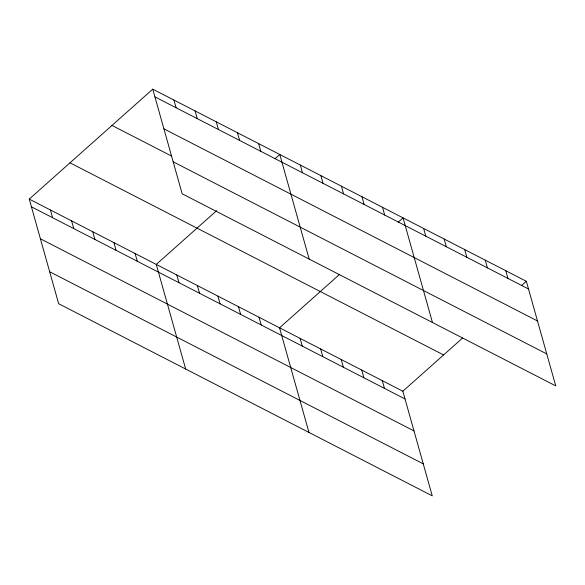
<?xml version="1.0" encoding="UTF-8"?>
<svg xmlns="http://www.w3.org/2000/svg" width="585" height="585" viewBox="0 0 585 585"><rect width="100%" height="100%" fill="white"/><g stroke="black" fill="none" stroke-linecap="round" stroke-linejoin="round"><path stroke-width="0.88" d="M29.25 199.097L402.838 391.219L432.249 495.839L58.654 303.717L29.25 199.097L152.751 89.161L526.346 281.283L555.75 385.903L182.162 193.781L152.751 89.161M216.669 210.658L156.268 264.42L185.679 369.04M275.016 158.718L279.776 154.484L309.18 259.104M339.278 274.658L279.557 327.819L308.96 432.439M398.305 222.117L403.058 217.883L432.469 322.503M402.838 391.219L462.559 338.057M521.586 285.517L526.346 281.283M154.923 96.876L528.511 288.997M163.91 128.854L537.498 320.975M111.998 125.439L171.588 156.085M173.167 161.804L546.763 353.918M70.003 162.82L443.598 354.941M31.422 206.812L405.01 398.933M40.409 238.79L413.997 430.911M49.666 271.74L423.255 463.861M505.798 270.716L507.963 278.431M485.25 260.149L487.415 267.864M464.702 249.583L466.867 257.298M444.154 239.016L446.318 246.731M423.606 228.45L425.778 236.164M382.51 207.317L384.681 215.031M361.961 196.75L364.133 204.465M341.413 186.184L343.585 193.898M382.29 380.652L384.462 388.367M320.865 175.617L323.037 183.332M361.742 370.086L363.914 377.8M300.324 165.05L302.489 172.765M341.201 359.519L343.366 367.234M320.653 348.952L322.818 356.667M258.607 143.596L260.771 151.31M300.105 338.386L302.269 346.101M237.437 132.707L239.601 140.422M216.26 121.826L218.432 129.534M259.009 317.253L261.173 324.967M195.09 110.938L197.262 118.653M238.461 306.686L240.632 314.401M173.921 100.05L176.092 107.764M217.912 296.12L220.084 303.834M197.364 285.553L199.536 293.268M176.816 274.987L178.988 282.701M135.098 253.532L137.27 261.246M113.929 242.651L116.101 250.358M92.759 231.762L94.931 239.477M71.589 220.874L73.761 228.589M50.42 209.986L52.591 217.7"/></g></svg>
